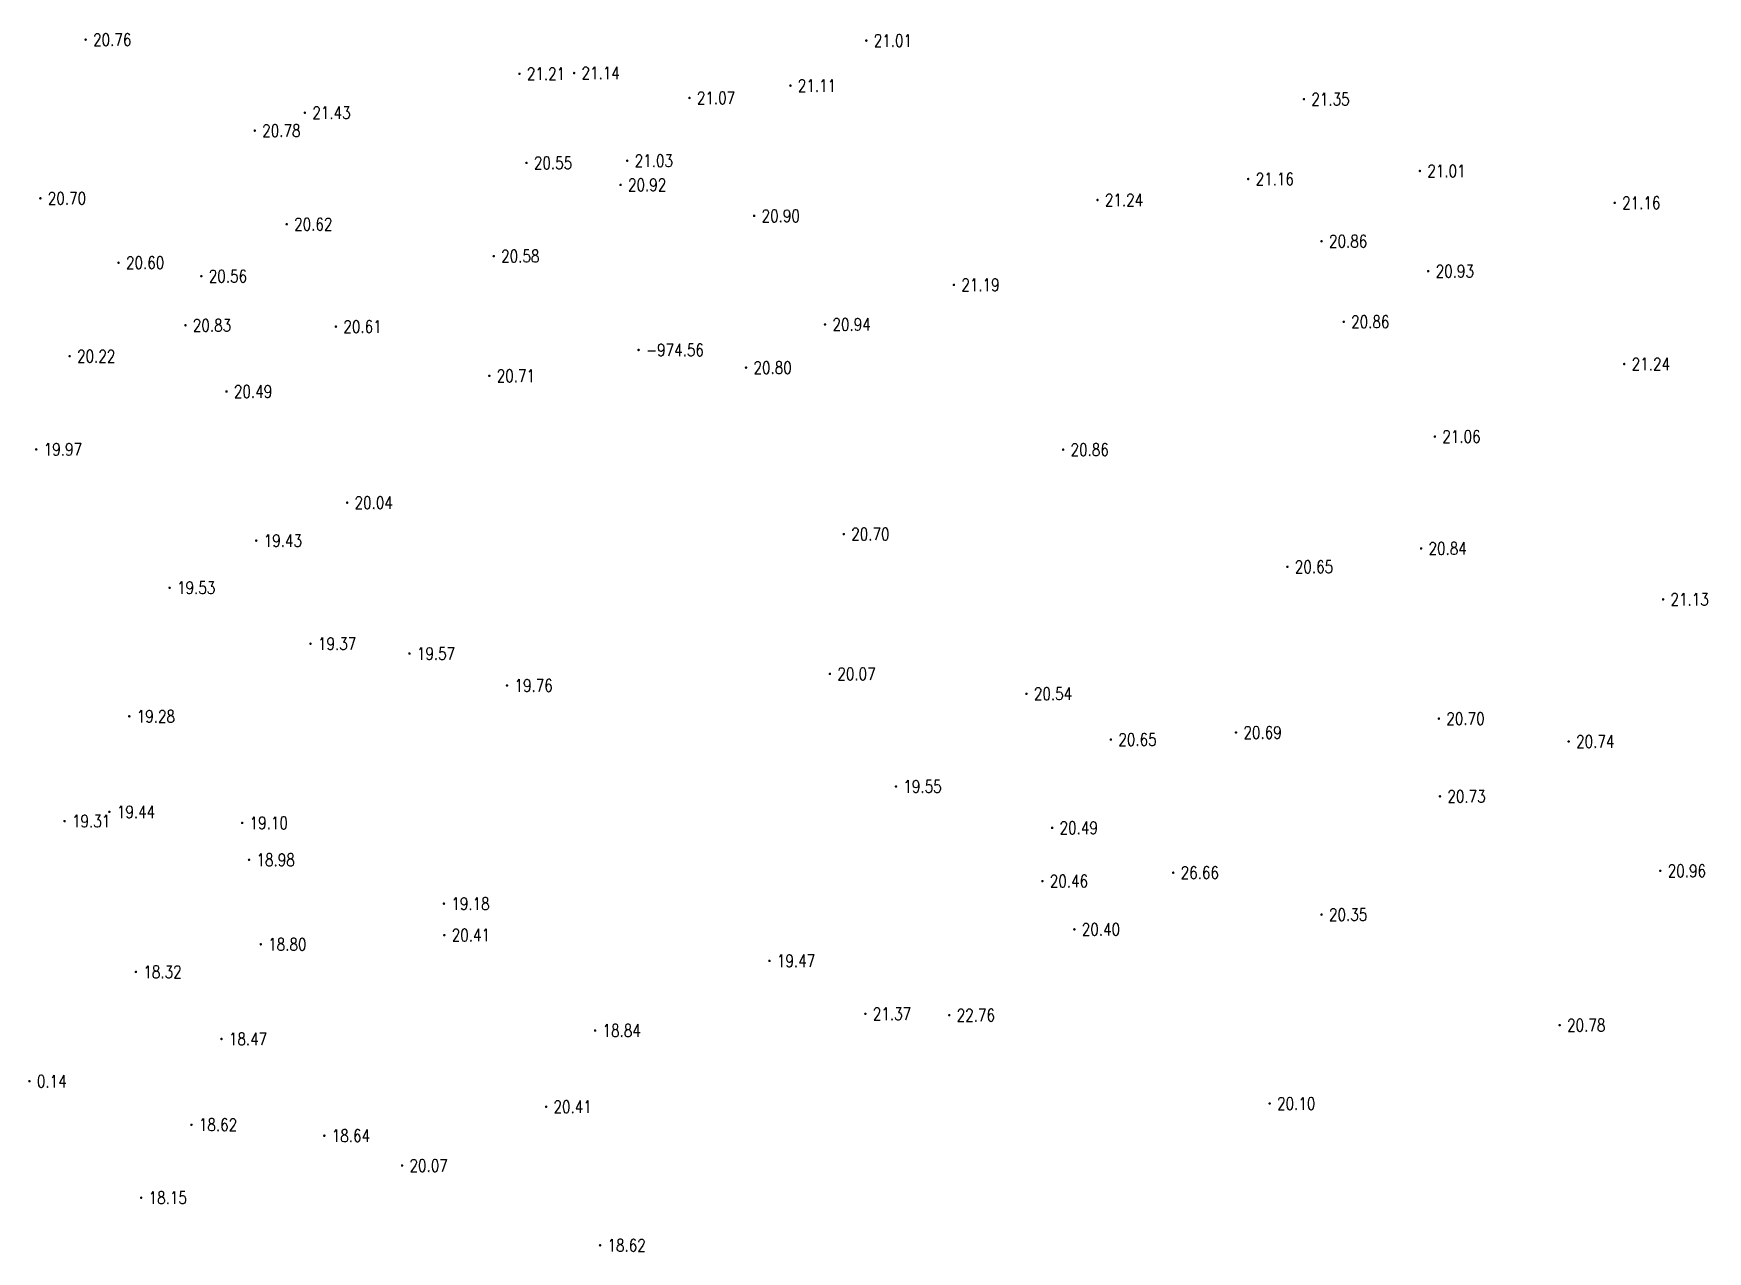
# Model space of a CAD drawing. Extents: x 476861 to 479475, y 2367369 to 2370541.
# Drawn here: x 477371.9 to 477506.8, y 2368841.1 to 2368939.3 of the extents above; entities that cross this region are included whole.
import ezdxf
from ezdxf.enums import TextEntityAlignment as Align

# ---------------------------------------------------------------- set-up
doc = ezdxf.new("R2010")
doc.units = 0
doc.header["$LTSCALE"] = 0.5
doc.layers.get('0').update_dxf_attribs({"linetype": 'CONTINUOUS'})
doc.layers.add('GCD', color=1, linetype='CONTINUOUS')
doc.styles.add('HZ', font='rs.shx', dxfattribs={"width": 0.8, "bigfont": 'hztxt.shx'})

# ---------------------------------------------------------------- blocks, each defined once
blk = doc.blocks.new('GC200')
at = {"linetype": 'Continuous', "const_width": 0.2, "flags": 128}
blk.add_lwpolyline([(-0.1, 0, 1), (0.1, 0, 1)], format="xyb", close=True, dxfattribs=at)

msp = doc.modelspace()

# ---------------------------------------------------------------- block references
at = {"layer": 'GCD', "linetype": 'Continuous'}
ref = msp.add_blockref('GC200', (477376.102, 2368938.793, 20.763), dxfattribs=dict(at, xscale=0.5, yscale=0.5, zscale=0.5))
ref.add_attrib('height', '20.76', dxfattribs={"linetype": 'Continuous', "height": 1, "style": 'HZ', "width": 0.8}).set_placement((477376.702, 2368938.793, 20.763), align=Align.MIDDLE_LEFT)
ref = msp.add_blockref('GC200', (477439.024, 2368938.719, 21.013), dxfattribs=dict(at, xscale=0.5, yscale=0.5, zscale=0.5))
ref.add_attrib('height', '21.01', dxfattribs={"linetype": 'Continuous', "height": 1, "style": 'HZ', "width": 0.8}).set_placement((477439.624, 2368938.719, 21.013), align=Align.MIDDLE_LEFT)
ref = msp.add_blockref('GC200', (477411.064, 2368936.049, 21.213), dxfattribs=dict(at, xscale=0.5, yscale=0.5, zscale=0.5))
ref.add_attrib('height', '21.21', dxfattribs={"linetype": 'Continuous', "height": 1, "style": 'HZ', "width": 0.8}).set_placement((477411.664, 2368936.049, 21.213), align=Align.MIDDLE_LEFT)
ref = msp.add_blockref('GC200', (477415.471, 2368936.106, 21.135), dxfattribs=dict(at, xscale=0.5, yscale=0.5, zscale=0.5))
ref.add_attrib('height', '21.14', dxfattribs={"linetype": 'Continuous', "height": 1, "style": 'HZ', "width": 0.8}).set_placement((477416.071, 2368936.106, 21.135), align=Align.MIDDLE_LEFT)
ref = msp.add_blockref('GC200', (477432.904, 2368935.092, 21.113), dxfattribs=dict(at, xscale=0.5, yscale=0.5, zscale=0.5))
ref.add_attrib('height', '21.11', dxfattribs={"linetype": 'Continuous', "height": 1, "style": 'HZ', "width": 0.8}).set_placement((477433.504, 2368935.092, 21.113), align=Align.MIDDLE_LEFT)
ref = msp.add_blockref('GC200', (477424.769, 2368934.099, 21.069), dxfattribs=dict(at, xscale=0.5, yscale=0.5, zscale=0.5))
ref.add_attrib('height', '21.07', dxfattribs={"linetype": 'Continuous', "height": 1, "style": 'HZ', "width": 0.8}).set_placement((477425.369, 2368934.099, 21.069), align=Align.MIDDLE_LEFT)
ref = msp.add_blockref('GC200', (477474.296, 2368934.001, 21.354), dxfattribs=dict(at, xscale=0.5, yscale=0.5, zscale=0.5))
ref.add_attrib('height', '21.35', dxfattribs={"linetype": 'Continuous', "height": 1, "style": 'HZ', "width": 0.8}).set_placement((477474.896, 2368934.001, 21.354), align=Align.MIDDLE_LEFT)
ref = msp.add_blockref('GC200', (477393.771, 2368932.908, 21.425), dxfattribs=dict(at, xscale=0.5, yscale=0.5, zscale=0.5))
ref.add_attrib('height', '21.43', dxfattribs={"linetype": 'Continuous', "height": 1, "style": 'HZ', "width": 0.8}).set_placement((477394.371, 2368932.908, 21.425), align=Align.MIDDLE_LEFT)
ref = msp.add_blockref('GC200', (477389.732, 2368931.465, 20.782), dxfattribs=dict(at, xscale=0.5, yscale=0.5, zscale=0.5))
ref.add_attrib('height', '20.78', dxfattribs={"linetype": 'Continuous', "height": 1, "style": 'HZ', "width": 0.8}).set_placement((477390.332, 2368931.465, 20.782), align=Align.MIDDLE_LEFT)
ref = msp.add_blockref('GC200', (477411.631, 2368928.863, 20.545), dxfattribs=dict(at, xscale=0.5, yscale=0.5, zscale=0.5))
ref.add_attrib('height', '20.55', dxfattribs={"linetype": 'Continuous', "height": 1, "style": 'HZ', "width": 0.8}).set_placement((477412.231, 2368928.863, 20.545), align=Align.MIDDLE_LEFT)
ref = msp.add_blockref('GC200', (477419.755, 2368929.039, 21.026), dxfattribs=dict(at, xscale=0.5, yscale=0.5, zscale=0.5))
ref.add_attrib('height', '21.03', dxfattribs={"linetype": 'Continuous', "height": 1, "style": 'HZ', "width": 0.8}).set_placement((477420.355, 2368929.039, 21.026), align=Align.MIDDLE_LEFT)
ref = msp.add_blockref('GC200', (477483.643, 2368928.214, 21.009), dxfattribs=dict(at, xscale=0.5, yscale=0.5, zscale=0.5))
ref.add_attrib('height', '21.01', dxfattribs={"linetype": 'Continuous', "height": 1, "style": 'HZ', "width": 0.8}).set_placement((477484.243, 2368928.214, 21.009), align=Align.MIDDLE_LEFT)
ref = msp.add_blockref('GC200', (477419.215, 2368927.094, 20.916), dxfattribs=dict(at, xscale=0.5, yscale=0.5, zscale=0.5))
ref.add_attrib('height', '20.92', dxfattribs={"linetype": 'Continuous', "height": 1, "style": 'HZ', "width": 0.8}).set_placement((477419.815, 2368927.094, 20.916), align=Align.MIDDLE_LEFT)
ref = msp.add_blockref('GC200', (477469.805, 2368927.564, 21.156), dxfattribs=dict(at, xscale=0.5, yscale=0.5, zscale=0.5))
ref.add_attrib('height', '21.16', dxfattribs={"linetype": 'Continuous', "height": 1, "style": 'HZ', "width": 0.8}).set_placement((477470.405, 2368927.564, 21.156), align=Align.MIDDLE_LEFT)
ref = msp.add_blockref('GC200', (477372.45, 2368926.011, 20.703), dxfattribs=dict(at, xscale=0.5, yscale=0.5, zscale=0.5))
ref.add_attrib('height', '20.70', dxfattribs={"linetype": 'Continuous', "height": 1, "style": 'HZ', "width": 0.8}).set_placement((477373.05, 2368926.011, 20.703), align=Align.MIDDLE_LEFT)
ref = msp.add_blockref('GC200', (477457.657, 2368925.876, 21.236), dxfattribs=dict(at, xscale=0.5, yscale=0.5, zscale=0.5))
ref.add_attrib('height', '21.24', dxfattribs={"linetype": 'Continuous', "height": 1, "style": 'HZ', "width": 0.8}).set_placement((477458.257, 2368925.876, 21.236), align=Align.MIDDLE_LEFT)
ref = msp.add_blockref('GC200', (477499.345, 2368925.644, 21.162), dxfattribs=dict(at, xscale=0.5, yscale=0.5, zscale=0.5))
ref.add_attrib('height', '21.16', dxfattribs={"linetype": 'Continuous', "height": 1, "style": 'HZ', "width": 0.8}).set_placement((477499.945, 2368925.644, 21.162), align=Align.MIDDLE_LEFT)
ref = msp.add_blockref('GC200', (477392.306, 2368923.921, 20.622), dxfattribs=dict(at, xscale=0.5, yscale=0.5, zscale=0.5))
ref.add_attrib('height', '20.62', dxfattribs={"linetype": 'Continuous', "height": 1, "style": 'HZ', "width": 0.8}).set_placement((477392.906, 2368923.921, 20.622), align=Align.MIDDLE_LEFT)
ref = msp.add_blockref('GC200', (477429.984, 2368924.595, 20.9), dxfattribs=dict(at, xscale=0.5, yscale=0.5, zscale=0.5))
ref.add_attrib('height', '20.90', dxfattribs={"linetype": 'Continuous', "height": 1, "style": 'HZ', "width": 0.8}).set_placement((477430.584, 2368924.595, 20.9), align=Align.MIDDLE_LEFT)
ref = msp.add_blockref('GC200', (477475.719, 2368922.549, 20.859), dxfattribs=dict(at, xscale=0.5, yscale=0.5, zscale=0.5))
ref.add_attrib('height', '20.86', dxfattribs={"linetype": 'Continuous', "height": 1, "style": 'HZ', "width": 0.8}).set_placement((477476.319, 2368922.549, 20.859), align=Align.MIDDLE_LEFT)
ref = msp.add_blockref('GC200', (477408.992, 2368921.354, 20.575), dxfattribs=dict(at, xscale=0.5, yscale=0.5, zscale=0.5))
ref.add_attrib('height', '20.58', dxfattribs={"linetype": 'Continuous', "height": 1, "style": 'HZ', "width": 0.8}).set_placement((477409.592, 2368921.354, 20.575), align=Align.MIDDLE_LEFT)
ref = msp.add_blockref('GC200', (477378.752, 2368920.821, 20.602), dxfattribs=dict(at, xscale=0.5, yscale=0.5, zscale=0.5))
ref.add_attrib('height', '20.60', dxfattribs={"linetype": 'Continuous', "height": 1, "style": 'HZ', "width": 0.8}).set_placement((477379.352, 2368920.821, 20.602), align=Align.MIDDLE_LEFT)
ref = msp.add_blockref('GC200', (477484.315, 2368920.139, 20.933), dxfattribs=dict(at, xscale=0.5, yscale=0.5, zscale=0.5))
ref.add_attrib('height', '20.93', dxfattribs={"linetype": 'Continuous', "height": 1, "style": 'HZ', "width": 0.8}).set_placement((477484.915, 2368920.139, 20.933), align=Align.MIDDLE_LEFT)
ref = msp.add_blockref('GC200', (477385.425, 2368919.731, 20.557), dxfattribs=dict(at, xscale=0.5, yscale=0.5, zscale=0.5))
ref.add_attrib('height', '20.56', dxfattribs={"linetype": 'Continuous', "height": 1, "style": 'HZ', "width": 0.8}).set_placement((477386.025, 2368919.731, 20.557), align=Align.MIDDLE_LEFT)
ref = msp.add_blockref('GC200', (477446.081, 2368919.036, 21.19), dxfattribs=dict(at, xscale=0.5, yscale=0.5, zscale=0.5))
ref.add_attrib('height', '21.19', dxfattribs={"linetype": 'Continuous', "height": 1, "style": 'HZ', "width": 0.8}).set_placement((477446.681, 2368919.036, 21.19), align=Align.MIDDLE_LEFT)
ref = msp.add_blockref('GC200', (477384.142, 2368915.776, 20.833), dxfattribs=dict(at, xscale=0.5, yscale=0.5, zscale=0.5))
ref.add_attrib('height', '20.83', dxfattribs={"linetype": 'Continuous', "height": 1, "style": 'HZ', "width": 0.8}).set_placement((477384.742, 2368915.776, 20.833), align=Align.MIDDLE_LEFT)
ref = msp.add_blockref('GC200', (477435.696, 2368915.848, 20.937), dxfattribs=dict(at, xscale=0.5, yscale=0.5, zscale=0.5))
ref.add_attrib('height', '20.94', dxfattribs={"linetype": 'Continuous', "height": 1, "style": 'HZ', "width": 0.8}).set_placement((477436.296, 2368915.848, 20.937), align=Align.MIDDLE_LEFT)
ref = msp.add_blockref('GC200', (477477.503, 2368916.06, 20.855), dxfattribs=dict(at, xscale=0.5, yscale=0.5, zscale=0.5))
ref.add_attrib('height', '20.86', dxfattribs={"linetype": 'Continuous', "height": 1, "style": 'HZ', "width": 0.8}).set_placement((477478.103, 2368916.06, 20.855), align=Align.MIDDLE_LEFT)
ref = msp.add_blockref('GC200', (477396.274, 2368915.67, 20.61), dxfattribs=dict(at, xscale=0.5, yscale=0.5, zscale=0.5))
ref.add_attrib('height', '20.61', dxfattribs={"linetype": 'Continuous', "height": 1, "style": 'HZ', "width": 0.8}).set_placement((477396.874, 2368915.67, 20.61), align=Align.MIDDLE_LEFT)
ref = msp.add_blockref('GC200', (477374.809, 2368913.289, 20.22), dxfattribs=dict(at, xscale=0.5, yscale=0.5, zscale=0.5))
ref.add_attrib('height', '20.22', dxfattribs={"linetype": 'Continuous', "height": 1, "style": 'HZ', "width": 0.8}).set_placement((477375.409, 2368913.289, 20.22), align=Align.MIDDLE_LEFT)
ref = msp.add_blockref('GC200', (477420.67, 2368913.789, -974.561), dxfattribs=dict(at, xscale=0.5, yscale=0.5, zscale=0.5))
ref.add_attrib('height', '-974.56', dxfattribs={"linetype": 'Continuous', "height": 1, "style": 'HZ', "width": 0.8}).set_placement((477421.27, 2368913.789, -974.561), align=Align.MIDDLE_LEFT)
ref = msp.add_blockref('GC200', (477408.636, 2368911.705, 20.709), dxfattribs=dict(at, xscale=0.5, yscale=0.5, zscale=0.5))
ref.add_attrib('height', '20.71', dxfattribs={"linetype": 'Continuous', "height": 1, "style": 'HZ', "width": 0.8}).set_placement((477409.236, 2368911.705, 20.709), align=Align.MIDDLE_LEFT)
ref = msp.add_blockref('GC200', (477429.329, 2368912.365, 20.801), dxfattribs=dict(at, xscale=0.5, yscale=0.5, zscale=0.5))
ref.add_attrib('height', '20.80', dxfattribs={"linetype": 'Continuous', "height": 1, "style": 'HZ', "width": 0.8}).set_placement((477429.929, 2368912.365, 20.801), align=Align.MIDDLE_LEFT)
ref = msp.add_blockref('GC200', (477500.116, 2368912.656, 21.24), dxfattribs=dict(at, xscale=0.5, yscale=0.5, zscale=0.5))
ref.add_attrib('height', '21.24', dxfattribs={"linetype": 'Continuous', "height": 1, "style": 'HZ', "width": 0.8}).set_placement((477500.716, 2368912.656, 21.24), align=Align.MIDDLE_LEFT)
ref = msp.add_blockref('GC200', (477387.451, 2368910.442, 20.485), dxfattribs=dict(at, xscale=0.5, yscale=0.5, zscale=0.5))
ref.add_attrib('height', '20.49', dxfattribs={"linetype": 'Continuous', "height": 1, "style": 'HZ', "width": 0.8}).set_placement((477388.051, 2368910.442, 20.485), align=Align.MIDDLE_LEFT)
ref = msp.add_blockref('GC200', (477484.852, 2368906.808, 21.055), dxfattribs=dict(at, xscale=0.5, yscale=0.5, zscale=0.5))
ref.add_attrib('height', '21.06', dxfattribs={"linetype": 'Continuous', "height": 1, "style": 'HZ', "width": 0.8}).set_placement((477485.452, 2368906.808, 21.055), align=Align.MIDDLE_LEFT)
ref = msp.add_blockref('GC200', (477372.12, 2368905.777, 19.967), dxfattribs=dict(at, xscale=0.5, yscale=0.5, zscale=0.5))
ref.add_attrib('height', '19.97', dxfattribs={"linetype": 'Continuous', "height": 1, "style": 'HZ', "width": 0.8}).set_placement((477372.72, 2368905.777, 19.967), align=Align.MIDDLE_LEFT)
ref = msp.add_blockref('GC200', (477454.887, 2368905.756, 20.86), dxfattribs=dict(at, xscale=0.5, yscale=0.5, zscale=0.5))
ref.add_attrib('height', '20.86', dxfattribs={"linetype": 'Continuous', "height": 1, "style": 'HZ', "width": 0.8}).set_placement((477455.487, 2368905.756, 20.86), align=Align.MIDDLE_LEFT)
ref = msp.add_blockref('GC200', (477397.177, 2368901.485, 20.04), dxfattribs=dict(at, xscale=0.5, yscale=0.5, zscale=0.5))
ref.add_attrib('height', '20.04', dxfattribs={"linetype": 'Continuous', "height": 1, "style": 'HZ', "width": 0.8}).set_placement((477397.777, 2368901.485, 20.04), align=Align.MIDDLE_LEFT)
ref = msp.add_blockref('GC200', (477389.852, 2368898.425, 19.425), dxfattribs=dict(at, xscale=0.5, yscale=0.5, zscale=0.5))
ref.add_attrib('height', '19.43', dxfattribs={"linetype": 'Continuous', "height": 1, "style": 'HZ', "width": 0.8}).set_placement((477390.452, 2368898.425, 19.425), align=Align.MIDDLE_LEFT)
ref = msp.add_blockref('GC200', (477437.208, 2368898.95, 20.696), dxfattribs=dict(at, xscale=0.5, yscale=0.5, zscale=0.5))
ref.add_attrib('height', '20.70', dxfattribs={"linetype": 'Continuous', "height": 1, "style": 'HZ', "width": 0.8}).set_placement((477437.808, 2368898.95, 20.696), align=Align.MIDDLE_LEFT)
ref = msp.add_blockref('GC200', (477483.741, 2368897.794, 20.838), dxfattribs=dict(at, xscale=0.5, yscale=0.5, zscale=0.5))
ref.add_attrib('height', '20.84', dxfattribs={"linetype": 'Continuous', "height": 1, "style": 'HZ', "width": 0.8}).set_placement((477484.341, 2368897.794, 20.838), align=Align.MIDDLE_LEFT)
ref = msp.add_blockref('GC200', (477472.964, 2368896.315, 20.651), dxfattribs=dict(at, xscale=0.5, yscale=0.5, zscale=0.5))
ref.add_attrib('height', '20.65', dxfattribs={"linetype": 'Continuous', "height": 1, "style": 'HZ', "width": 0.8}).set_placement((477473.564, 2368896.315, 20.651), align=Align.MIDDLE_LEFT)
ref = msp.add_blockref('GC200', (477382.868, 2368894.627, 19.53), dxfattribs=dict(at, xscale=0.5, yscale=0.5, zscale=0.5))
ref.add_attrib('height', '19.53', dxfattribs={"linetype": 'Continuous', "height": 1, "style": 'HZ', "width": 0.8}).set_placement((477383.468, 2368894.627, 19.53), align=Align.MIDDLE_LEFT)
ref = msp.add_blockref('GC200', (477503.244, 2368893.692, 21.126), dxfattribs=dict(at, xscale=0.5, yscale=0.5, zscale=0.5))
ref.add_attrib('height', '21.13', dxfattribs={"linetype": 'Continuous', "height": 1, "style": 'HZ', "width": 0.8}).set_placement((477503.844, 2368893.692, 21.126), align=Align.MIDDLE_LEFT)
ref = msp.add_blockref('GC200', (477394.225, 2368890.117, 19.366), dxfattribs=dict(at, xscale=0.5, yscale=0.5, zscale=0.5))
ref.add_attrib('height', '19.37', dxfattribs={"linetype": 'Continuous', "height": 1, "style": 'HZ', "width": 0.8}).set_placement((477394.825, 2368890.117, 19.366), align=Align.MIDDLE_LEFT)
ref = msp.add_blockref('GC200', (477402.199, 2368889.324, 19.569), dxfattribs=dict(at, xscale=0.5, yscale=0.5, zscale=0.5))
ref.add_attrib('height', '19.57', dxfattribs={"linetype": 'Continuous', "height": 1, "style": 'HZ', "width": 0.8}).set_placement((477402.799, 2368889.324, 19.569), align=Align.MIDDLE_LEFT)
ref = msp.add_blockref('GC200', (477436.09, 2368887.684, 20.069), dxfattribs=dict(at, xscale=0.5, yscale=0.5, zscale=0.5))
ref.add_attrib('height', '20.07', dxfattribs={"linetype": 'Continuous', "height": 1, "style": 'HZ', "width": 0.8}).set_placement((477436.69, 2368887.684, 20.069), align=Align.MIDDLE_LEFT)
ref = msp.add_blockref('GC200', (477410.064, 2368886.75, 19.761), dxfattribs=dict(at, xscale=0.5, yscale=0.5, zscale=0.5))
ref.add_attrib('height', '19.76', dxfattribs={"linetype": 'Continuous', "height": 1, "style": 'HZ', "width": 0.8}).set_placement((477410.664, 2368886.75, 19.761), align=Align.MIDDLE_LEFT)
ref = msp.add_blockref('GC200', (477451.933, 2368886.083, 20.537), dxfattribs=dict(at, xscale=0.5, yscale=0.5, zscale=0.5))
ref.add_attrib('height', '20.54', dxfattribs={"linetype": 'Continuous', "height": 1, "style": 'HZ', "width": 0.8}).set_placement((477452.533, 2368886.083, 20.537), align=Align.MIDDLE_LEFT)
ref = msp.add_blockref('GC200', (477379.617, 2368884.267, 19.275), dxfattribs=dict(at, xscale=0.5, yscale=0.5, zscale=0.5))
ref.add_attrib('height', '19.28', dxfattribs={"linetype": 'Continuous', "height": 1, "style": 'HZ', "width": 0.8}).set_placement((477380.217, 2368884.267, 19.275), align=Align.MIDDLE_LEFT)
ref = msp.add_blockref('GC200', (477485.176, 2368884.079, 20.698), dxfattribs=dict(at, xscale=0.5, yscale=0.5, zscale=0.5))
ref.add_attrib('height', '20.70', dxfattribs={"linetype": 'Continuous', "height": 1, "style": 'HZ', "width": 0.8}).set_placement((477485.776, 2368884.079, 20.698), align=Align.MIDDLE_LEFT)
ref = msp.add_blockref('GC200', (477458.735, 2368882.392, 20.648), dxfattribs=dict(at, xscale=0.5, yscale=0.5, zscale=0.5))
ref.add_attrib('height', '20.65', dxfattribs={"linetype": 'Continuous', "height": 1, "style": 'HZ', "width": 0.8}).set_placement((477459.335, 2368882.392, 20.648), align=Align.MIDDLE_LEFT)
ref = msp.add_blockref('GC200', (477468.821, 2368882.957, 20.692), dxfattribs=dict(at, xscale=0.5, yscale=0.5, zscale=0.5))
ref.add_attrib('height', '20.69', dxfattribs={"linetype": 'Continuous', "height": 1, "style": 'HZ', "width": 0.8}).set_placement((477469.421, 2368882.957, 20.692), align=Align.MIDDLE_LEFT)
ref = msp.add_blockref('GC200', (477495.636, 2368882.24, 20.735), dxfattribs=dict(at, xscale=0.5, yscale=0.5, zscale=0.5))
ref.add_attrib('height', '20.74', dxfattribs={"linetype": 'Continuous', "height": 1, "style": 'HZ', "width": 0.8}).set_placement((477496.236, 2368882.24, 20.735), align=Align.MIDDLE_LEFT)
ref = msp.add_blockref('GC200', (477441.414, 2368878.613, 19.55), dxfattribs=dict(at, xscale=0.5, yscale=0.5, zscale=0.5))
ref.add_attrib('height', '19.55', dxfattribs={"linetype": 'Continuous', "height": 1, "style": 'HZ', "width": 0.8}).set_placement((477442.014, 2368878.613, 19.55), align=Align.MIDDLE_LEFT)
ref = msp.add_blockref('GC200', (477485.26, 2368877.819, 20.734), dxfattribs=dict(at, xscale=0.5, yscale=0.5, zscale=0.5))
ref.add_attrib('height', '20.73', dxfattribs={"linetype": 'Continuous', "height": 1, "style": 'HZ', "width": 0.8}).set_placement((477485.86, 2368877.819, 20.734), align=Align.MIDDLE_LEFT)
ref = msp.add_blockref('GC200', (477374.4, 2368875.821, 19.312), dxfattribs=dict(at, xscale=0.5, yscale=0.5, zscale=0.5))
ref.add_attrib('height', '19.31', dxfattribs={"linetype": 'Continuous', "height": 1, "style": 'HZ', "width": 0.8}).set_placement((477375, 2368875.821, 19.312), align=Align.MIDDLE_LEFT)
ref = msp.add_blockref('GC200', (477378.011, 2368876.565, 19.44), dxfattribs=dict(at, xscale=0.5, yscale=0.5, zscale=0.5))
ref.add_attrib('height', '19.44', dxfattribs={"linetype": 'Continuous', "height": 1, "style": 'HZ', "width": 0.8}).set_placement((477378.611, 2368876.565, 19.44), align=Align.MIDDLE_LEFT)
ref = msp.add_blockref('GC200', (477388.717, 2368875.678, 19.104), dxfattribs=dict(at, xscale=0.5, yscale=0.5, zscale=0.5))
ref.add_attrib('height', '19.10', dxfattribs={"linetype": 'Continuous', "height": 1, "style": 'HZ', "width": 0.8}).set_placement((477389.317, 2368875.678, 19.104), align=Align.MIDDLE_LEFT)
ref = msp.add_blockref('GC200', (477454.001, 2368875.281, 20.485), dxfattribs=dict(at, xscale=0.5, yscale=0.5, zscale=0.5))
ref.add_attrib('height', '20.49', dxfattribs={"linetype": 'Continuous', "height": 1, "style": 'HZ', "width": 0.8}).set_placement((477454.601, 2368875.281, 20.485), align=Align.MIDDLE_LEFT)
ref = msp.add_blockref('GC200', (477389.272, 2368872.703, 18.98), dxfattribs=dict(at, xscale=0.5, yscale=0.5, zscale=0.5))
ref.add_attrib('height', '18.98', dxfattribs={"linetype": 'Continuous', "height": 1, "style": 'HZ', "width": 0.8}).set_placement((477389.872, 2368872.703, 18.98), align=Align.MIDDLE_LEFT)
ref = msp.add_blockref('GC200', (477463.763, 2368871.666, 26.663), dxfattribs=dict(at, xscale=0.5, yscale=0.5, zscale=0.5))
ref.add_attrib('height', '26.66', dxfattribs={"linetype": 'Continuous', "height": 1, "style": 'HZ', "width": 0.8}).set_placement((477464.363, 2368871.666, 26.663), align=Align.MIDDLE_LEFT)
ref = msp.add_blockref('GC200', (477503.02, 2368871.812, 20.96), dxfattribs=dict(at, xscale=0.5, yscale=0.5, zscale=0.5))
ref.add_attrib('height', '20.96', dxfattribs={"linetype": 'Continuous', "height": 1, "style": 'HZ', "width": 0.8}).set_placement((477503.62, 2368871.812, 20.96), align=Align.MIDDLE_LEFT)
ref = msp.add_blockref('GC200', (477453.217, 2368870.987, 20.464), dxfattribs=dict(at, xscale=0.5, yscale=0.5, zscale=0.5))
ref.add_attrib('height', '20.46', dxfattribs={"linetype": 'Continuous', "height": 1, "style": 'HZ', "width": 0.8}).set_placement((477453.817, 2368870.987, 20.464), align=Align.MIDDLE_LEFT)
ref = msp.add_blockref('GC200', (477404.979, 2368869.17, 19.181), dxfattribs=dict(at, xscale=0.5, yscale=0.5, zscale=0.5))
ref.add_attrib('height', '19.18', dxfattribs={"linetype": 'Continuous', "height": 1, "style": 'HZ', "width": 0.8}).set_placement((477405.579, 2368869.17, 19.181), align=Align.MIDDLE_LEFT)
ref = msp.add_blockref('GC200', (477475.716, 2368868.286, 20.349), dxfattribs=dict(at, xscale=0.5, yscale=0.5, zscale=0.5))
ref.add_attrib('height', '20.35', dxfattribs={"linetype": 'Continuous', "height": 1, "style": 'HZ', "width": 0.8}).set_placement((477476.316, 2368868.286, 20.349), align=Align.MIDDLE_LEFT)
ref = msp.add_blockref('GC200', (477390.214, 2368865.893, 18.8), dxfattribs=dict(at, xscale=0.5, yscale=0.5, zscale=0.5))
ref.add_attrib('height', '18.80', dxfattribs={"linetype": 'Continuous', "height": 1, "style": 'HZ', "width": 0.8}).set_placement((477390.814, 2368865.893, 18.8), align=Align.MIDDLE_LEFT)
ref = msp.add_blockref('GC200', (477405.01, 2368866.636, 20.41), dxfattribs=dict(at, xscale=0.5, yscale=0.5, zscale=0.5))
ref.add_attrib('height', '20.41', dxfattribs={"linetype": 'Continuous', "height": 1, "style": 'HZ', "width": 0.8}).set_placement((477405.61, 2368866.636, 20.41), align=Align.MIDDLE_LEFT)
ref = msp.add_blockref('GC200', (477455.792, 2368867.097, 20.402), dxfattribs=dict(at, xscale=0.5, yscale=0.5, zscale=0.5))
ref.add_attrib('height', '20.40', dxfattribs={"linetype": 'Continuous', "height": 1, "style": 'HZ', "width": 0.8}).set_placement((477456.392, 2368867.097, 20.402), align=Align.MIDDLE_LEFT)
ref = msp.add_blockref('GC200', (477431.218, 2368864.559, 19.472), dxfattribs=dict(at, xscale=0.5, yscale=0.5, zscale=0.5))
ref.add_attrib('height', '19.47', dxfattribs={"linetype": 'Continuous', "height": 1, "style": 'HZ', "width": 0.8}).set_placement((477431.818, 2368864.559, 19.472), align=Align.MIDDLE_LEFT)
ref = msp.add_blockref('GC200', (477380.151, 2368863.67, 18.32), dxfattribs=dict(at, xscale=0.5, yscale=0.5, zscale=0.5))
ref.add_attrib('height', '18.32', dxfattribs={"linetype": 'Continuous', "height": 1, "style": 'HZ', "width": 0.8}).set_placement((477380.751, 2368863.67, 18.32), align=Align.MIDDLE_LEFT)
ref = msp.add_blockref('GC200', (477438.95, 2368860.292, 21.372), dxfattribs=dict(at, xscale=0.5, yscale=0.5, zscale=0.5))
ref.add_attrib('height', '21.37', dxfattribs={"linetype": 'Continuous', "height": 1, "style": 'HZ', "width": 0.8}).set_placement((477439.55, 2368860.292, 21.372), align=Align.MIDDLE_LEFT)
ref = msp.add_blockref('GC200', (477445.709, 2368860.183, 22.762), dxfattribs=dict(at, xscale=0.5, yscale=0.5, zscale=0.5))
ref.add_attrib('height', '22.76', dxfattribs={"linetype": 'Continuous', "height": 1, "style": 'HZ', "width": 0.8}).set_placement((477446.309, 2368860.183, 22.762), align=Align.MIDDLE_LEFT)
ref = msp.add_blockref('GC200', (477494.91, 2368859.375, 20.783), dxfattribs=dict(at, xscale=0.5, yscale=0.5, zscale=0.5))
ref.add_attrib('height', '20.78', dxfattribs={"linetype": 'Continuous', "height": 1, "style": 'HZ', "width": 0.8}).set_placement((477495.51, 2368859.375, 20.783), align=Align.MIDDLE_LEFT)
ref = msp.add_blockref('GC200', (477387.045, 2368858.265, 18.474), dxfattribs=dict(at, xscale=0.5, yscale=0.5, zscale=0.5))
ref.add_attrib('height', '18.47', dxfattribs={"linetype": 'Continuous', "height": 1, "style": 'HZ', "width": 0.8}).set_placement((477387.645, 2368858.265, 18.474), align=Align.MIDDLE_LEFT)
ref = msp.add_blockref('GC200', (477417.165, 2368858.946, 18.84), dxfattribs=dict(at, xscale=0.5, yscale=0.5, zscale=0.5))
ref.add_attrib('height', '18.84', dxfattribs={"linetype": 'Continuous', "height": 1, "style": 'HZ', "width": 0.8}).set_placement((477417.765, 2368858.946, 18.84), align=Align.MIDDLE_LEFT)
ref = msp.add_blockref('GC200', (477371.569, 2368854.861, 0.14), dxfattribs=dict(at, xscale=0.5, yscale=0.5, zscale=0.5))
ref.add_attrib('height', '0.14', dxfattribs={"linetype": 'Continuous', "height": 1, "style": 'HZ', "width": 0.8}).set_placement((477372.169, 2368854.861, 0.14), align=Align.MIDDLE_LEFT)
ref = msp.add_blockref('GC200', (477413.212, 2368852.805, 20.41), dxfattribs=dict(at, xscale=0.5, yscale=0.5, zscale=0.5))
ref.add_attrib('height', '20.41', dxfattribs={"linetype": 'Continuous', "height": 1, "style": 'HZ', "width": 0.8}).set_placement((477413.812, 2368852.805, 20.41), align=Align.MIDDLE_LEFT)
ref = msp.add_blockref('GC200', (477471.532, 2368853.061, 20.098), dxfattribs=dict(at, xscale=0.5, yscale=0.5, zscale=0.5))
ref.add_attrib('height', '20.10', dxfattribs={"linetype": 'Continuous', "height": 1, "style": 'HZ', "width": 0.8}).set_placement((477472.132, 2368853.061, 20.098), align=Align.MIDDLE_LEFT)
ref = msp.add_blockref('GC200', (477384.625, 2368851.353, 18.618), dxfattribs=dict(at, xscale=0.5, yscale=0.5, zscale=0.5))
ref.add_attrib('height', '18.62', dxfattribs={"linetype": 'Continuous', "height": 1, "style": 'HZ', "width": 0.8}).set_placement((477385.225, 2368851.353, 18.618), align=Align.MIDDLE_LEFT)
ref = msp.add_blockref('GC200', (477395.337, 2368850.468, 18.639), dxfattribs=dict(at, xscale=0.5, yscale=0.5, zscale=0.5))
ref.add_attrib('height', '18.64', dxfattribs={"linetype": 'Continuous', "height": 1, "style": 'HZ', "width": 0.8}).set_placement((477395.937, 2368850.468, 18.639), align=Align.MIDDLE_LEFT)
ref = msp.add_blockref('GC200', (477401.606, 2368848.065, 20.067), dxfattribs=dict(at, xscale=0.5, yscale=0.5, zscale=0.5))
ref.add_attrib('height', '20.07', dxfattribs={"linetype": 'Continuous', "height": 1, "style": 'HZ', "width": 0.8}).set_placement((477402.206, 2368848.065, 20.067), align=Align.MIDDLE_LEFT)
ref = msp.add_blockref('GC200', (477380.576, 2368845.473, 18.148), dxfattribs=dict(at, xscale=0.5, yscale=0.5, zscale=0.5))
ref.add_attrib('height', '18.15', dxfattribs={"linetype": 'Continuous', "height": 1, "style": 'HZ', "width": 0.8}).set_placement((477381.176, 2368845.473, 18.148), align=Align.MIDDLE_LEFT)
ref = msp.add_blockref('GC200', (477417.563, 2368841.637, 18.623), dxfattribs=dict(at, xscale=0.5, yscale=0.5, zscale=0.5))
ref.add_attrib('height', '18.62', dxfattribs={"linetype": 'Continuous', "height": 1, "style": 'HZ', "width": 0.8}).set_placement((477418.163, 2368841.637, 18.623), align=Align.MIDDLE_LEFT)

doc.saveas('drawing.dxf')
